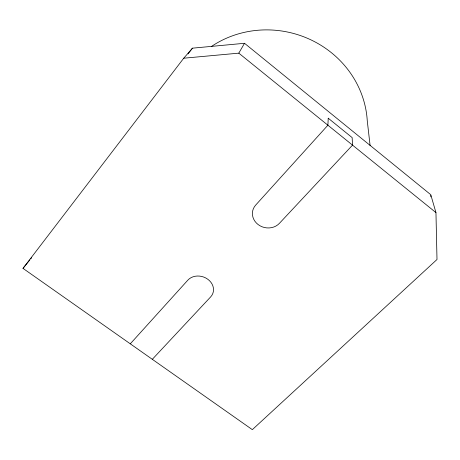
<?xml version="1.0" encoding="UTF-8"?>
<svg xmlns="http://www.w3.org/2000/svg" width="460" height="460" viewBox="0 0 460 460"><rect width="100%" height="100%" fill="white"/><g stroke="black" fill="none" stroke-linecap="round" stroke-linejoin="round"><path stroke-width="0.69" d="M183.73 58.213L238.803 53.153L244.513 43.286L430.773 194.706L435.953 212.6L437 259.498L252.333 429.651L23 268.37L183.73 58.213L192.47 48.168L244.513 43.286M188.105 53.872L192.47 48.168M23 268.37L29.768 260.044M30.671 258.934L31.573 257.824M130.289 343.821L187.829 280.169A14.415 12.225 18.1 0 1 207.788 279.243A14.415 12.225 18.1 0 1 210.657 296.901L152.317 359.317M238.803 53.153L435.953 212.6M370.122 145.699L367.27 120.865A98.371 93.144 16 0 0 311.27 40.026A98.371 93.144 16 0 0 211.537 46.402M430.79 195.419L430.83 196.845M328.227 118.209L327.899 125.212L255.662 205.12A15.283 13.725 12.5 0 0 258.077 224.52A15.283 13.725 12.5 0 0 279.392 223.364L352.521 145.124L352.153 137.609L328.227 118.209"/></g></svg>
